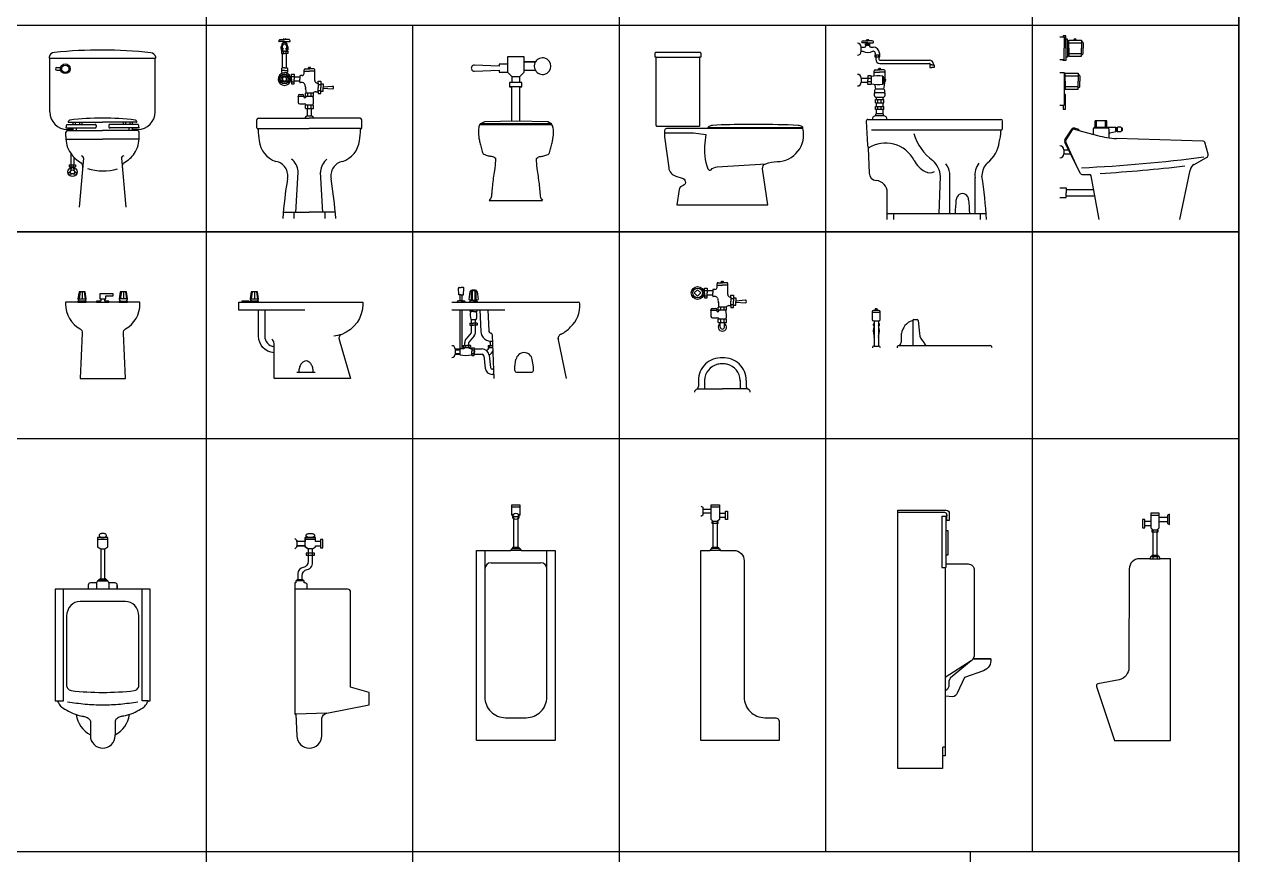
# Model space of a CAD drawing. Header units: inches. Extents: x -1249499 to 290957, y -589671 to 1013543.
# Drawn here: x -1156369 to -1150488, y 297785 to 301806 of the extents above; entities that cross this region are included whole.
import ezdxf

# ---------------------------------------------------------------- set-up
doc = ezdxf.new("R2010")
doc.units = ezdxf.units.IN
doc.header["$MEASUREMENT"] = 0
doc.layers.add('FUR', color=4, linetype='Continuous')

# ---------------------------------------------------------------- blocks, each defined once
blk = doc.blocks.new('A$C2FBE7F5E')
at = {"layer": 'FUR'}
for p, q in [((0, 884.4), (20.3, 884.4)), ((27.6, 889.6), (15.6, 889.6)), ((15.6, 889.6), (15.6, 884.4)), ((20.3, 884.4), (20.3, 830)), ((27.6, 830), (27.6, 889.6)), ((20.3, 775.6), (20.3, 830)), ((36.1, 873.3), (27.6, 873.3)), ((27.6, 830), (27.6, 770.4)), ((36.1, 830), (36.1, 873.3)), ((42.3, 860.5), (36.1, 860.5)), ((36.1, 830), (36.1, 786.7)), ((42.3, 830), (42.3, 869)), ((42.3, 869), (104.1, 869)), ((42.3, 855.3), (104.1, 855.3)), ((42.3, 830), (42.3, 791)), ((104.1, 869), (104.1, 830)), ((104.1, 860.5), (108.3, 860.5)), ((104.1, 791), (104.1, 830)), ((112.3, 856.5), (112.3, 830)), ((112.3, 803.5), (112.3, 830)), ((0, 775.6), (20.3, 775.6)), ((15.6, 770.4), (15.6, 775.6)), ((27.6, 770.4), (15.6, 770.4)), ((36.1, 786.7), (27.6, 786.7)), ((42.3, 799.5), (36.1, 799.5)), ((42.3, 804.7), (104.1, 804.7)), ((42.3, 791), (104.1, 791)), ((104.1, 799.5), (108.3, 799.5)), ((0, 712.3), (19.6, 712.3)), ((19.6, 712.3), (19.6, 553.4)), ((25.8, 709), (87.6, 709)), ((25.8, 670), (25.8, 709)), ((87.6, 709), (87.6, 670)), ((25.8, 700.5), (19.6, 700.5)), ((25.8, 695.3), (87.6, 695.3)), ((25.8, 670), (25.8, 631)), ((87.6, 700.5), (91.8, 700.5)), ((87.6, 631), (87.6, 670)), ((95.8, 696.5), (95.8, 670)), ((95.8, 643.5), (95.8, 670)), ((25.8, 639.5), (19.6, 639.5)), ((27, 606.4), (19.6, 606.4)), ((25.8, 644.7), (87.6, 644.7)), ((25.8, 631), (87.6, 631)), ((27, 535), (27, 606.4)), ((87.6, 639.5), (91.8, 639.5)), ((0, 553.4), (19.6, 553.4)), ((15.3, 553.4), (15.3, 535)), ((15.3, 535), (27, 535)), ((227.6, 478.4), (170.3, 478.4)), ((170.3, 447.5), (170.3, 478.4)), ((177.3, 447.5), (177.3, 478.4)), ((220.6, 447.5), (220.6, 478.4)), ((227.6, 447.5), (227.6, 478.4)), ((23.8, 385.8), (59.5, 439.6)), ((28.3, 383.6), (61, 433.9)), ((69.2, 443.4), (90, 438)), ((71.1, 437.6), (92.1, 431.1)), ((90, 438), (92.1, 431.1)), ((92.1, 431.1), (181.2, 407.6)), ((161.4, 439.5), (161.4, 412.8)), ((165.4, 447.5), (165.4, 443.5)), ((165.4, 447.5), (270.1, 447.5)), ((165.4, 443.5), (232.4, 443.5)), ((236.4, 439.5), (236.4, 396)), ((270.1, 424.9), (241.4, 418.4)), ((270.1, 429.1), (270.1, 447.5)), ((276.1, 429.1), (270.1, 429.1)), ((270.1, 429.1), (270.1, 424.9)), ((276.1, 443.5), (270.7, 443.5)), ((276.1, 429.4), (276.1, 443.5)), ((276.1, 443.5), (276.1, 429.4)), ((294.2, 447.5), (280.1, 447.5)), ((294.2, 425.4), (280.1, 425.4)), ((298.2, 443.5), (301.1, 443.5)), ((298.2, 443.5), (298.2, 429.4)), ((301.1, 429.1), (298.2, 429.1)), ((301.1, 443.5), (301.1, 429.1)), ((99.8, 222.4), (23.1, 373.8)), ((87, 247.7), (27.6, 374.9)), ((18.7, 338), (41.3, 338)), ((18.7, 338), (18.7, 318)), ((18.7, 318), (51.4, 318)), ((580, 0), (629.7, 239.8)), ((106.9, 218), (143.3, 218)), ((190, 0), (151.2, 211.4)), ((0, 153.5), (29.2, 153.5)), ((29.2, 153.5), (29.2, 130)), ((29.2, 145), (163.4, 145)), ((29.2, 106.5), (29.2, 130)), ((0, 106.5), (29.2, 106.5)), ((29.2, 115), (168.9, 115))]:
    blk.add_line(p, q, dxfattribs=at)
at = {"layer": 'FUR', "color": 3}
for p, q in [((694.1, 380.2), (274, 392.6)), ((716.9, 317.3), (701.5, 374.3)), ((649.4, 266.6), (709.8, 300.3))]:
    blk.add_line(p, q, dxfattribs=at)
at = {"layer": 'FUR'}
for centre, radius, start, end in [((72.7, 869), 5.72, 0, 180), ((108.3, 856.5), 4, 0, 90), ((108.3, 803.5), 4, 270, 0), ((91.8, 696.5), 4, 0, 90), ((91.8, 643.5), 4, 270, 0), ((67, 434.7), 9, 75.46554, 146.51383), ((68.5, 429), 9, 72.93161, 146.97052), ((165.4, 439.5), 4, 90, 180), ((232.4, 439.5), 4, 0, 90), ((243.2, 411.8), 6.85, 105.40649, 174.68292), ((280.1, 443.5), 4, 90, 180), ((280.1, 429.4), 4, 180, 270), ((294.2, 443.5), 4, 0, 90), ((294.2, 429.4), 4, 270, 0), ((0, 338), 18.7, 0, 90), ((33.9, 379.2), 12, 146.51383, 206.84729), ((35.8, 378.7), 9, 146.97052, 205.01208), ((291, 792.2), 400, 254.06788, 267.56826), ((0, 318), 18.7, 270, 0), ((106.9, 226), 8, 206.84729, 270), ((143.3, 210), 8, 10.39733, 90)]:
    blk.add_arc(centre, radius, start, end, dxfattribs=at)
at = {"layer": 'FUR', "color": 3}
for centre, radius, start, end in [((693.8, 372.2), 8, 15.12401, 88.03519), ((-218.8, 7243.4), 7000, 272.6475, 277.5171), ((702.5, 313.4), 15, 299.15539, 15.12401), ((-218.8, 7243.4), 7032, 273.37631, 276.71834), ((668.9, 231.7), 40, 119.15539, 168.29268)]:
    blk.add_arc(centre, radius, start, end, dxfattribs=at)
blk = doc.blocks.new('A$C22523E19')
at = {"layer": 'FUR'}
for p, q in [((34.4, 405.1), (31.8, 437.3)), ((34.8, 440.6), (45, 440.6)), ((55.2, 440.6), (45, 440.6)), ((55.6, 405.1), (58.2, 437.3)), ((87.2, 421.8), (82.8, 381.9)), ((91.1, 422.9), (91.1, 425.2)), ((93.6, 423.4), (93.6, 380.3)), ((98.3, 424.1), (98.3, 379.9)), ((111.7, 424.1), (111.7, 379.9)), ((116.4, 423.4), (116.4, 380.3)), ((118.9, 422.9), (118.9, 425.2)), ((122.8, 421.8), (127.2, 381.9)), ((0, 370), (612, 370)), ((45, 375.5), (31.6, 375.5)), ((45, 405.1), (34.4, 405.1)), ((40, 375.5), (40, 405.1)), ((45, 405.1), (55.6, 405.1)), ((45, 375.5), (58.4, 375.5)), ((50, 375.5), (50, 405.1)), ((105, 375.5), (91.6, 375.5)), ((105, 375.5), (118.4, 375.5)), ((0, 332), (256.6, 332)), ((40, 145), (40, 332)), ((50, 145), (50, 332)), ((105, 324.5), (91.6, 324.5)), ((105, 324.5), (118.4, 324.5)), ((135, 332), (139.7, 228.2)), ((174, 332), (178.6, 229.9)), ((87.6, 268.1), (105, 268.1)), ((87.6, 268.1), (87.6, 258.1)), ((87.6, 258.1), (105, 258.1)), ((92.2, 285.7), (117.8, 285.7)), ((95, 268.1), (95, 285.7)), ((95, 226.2), (95, 258.1)), ((96.8, 268.1), (96.8, 258.1)), ((122.4, 268.1), (105, 268.1)), ((122.4, 258.1), (105, 258.1)), ((113.2, 268.1), (113.2, 258.1)), ((115, 268.1), (115, 285.7)), ((115, 224.6), (115, 258.1)), ((122.4, 268.1), (122.4, 258.1)), ((93.4, 221.7), (68.9, 192.3)), ((108.7, 207.3), (84.2, 177.9)), ((205, 0), (196.6, 209.9)), ((555, 0), (514.9, 195.5)), ((15.8, 143), (39, 143)), ((15.8, 143), (15.8, 117)), ((15.8, 138.6), (39, 138.6)), ((15.8, 121.4), (39, 121.4)), ((39, 145), (39, 115)), ((39, 145), (57.3, 145)), ((55.2, 160.2), (55.2, 150.3)), ((55.2, 160.2), (72.6, 160.2)), ((55.2, 150.3), (72.6, 150.3)), ((62.3, 150.3), (82.9, 150.3)), ((62.3, 150.3), (62.3, 150)), ((62.6, 160.2), (62.6, 175)), ((64.4, 160.2), (64.4, 150.3)), ((90, 160.2), (72.6, 160.2)), ((90, 150.3), (72.6, 150.3)), ((80.8, 160.2), (80.8, 150.3)), ((82.6, 160.2), (82.6, 173.5)), ((82.9, 150.3), (82.9, 150)), ((87.9, 145), (97.2, 145)), ((90, 160.2), (90, 150.3)), ((97.2, 148), (107.7, 148)), ((97.2, 143), (97.2, 148)), ((97.2, 145), (97.2, 130)), ((97.2, 138.6), (107.7, 138.6)), ((97.2, 115), (97.2, 130)), ((97.2, 121.4), (107.7, 121.4)), ((107.7, 148), (107.7, 130)), ((107.7, 112), (107.7, 130)), ((109.4, 143), (146.4, 143)), ((175.9, 160.2), (175.9, 150.3)), ((175.9, 160.2), (193.3, 160.2)), ((175.9, 150.3), (193.3, 150.3)), ((182.9, 160.2), (182.9, 150.3)), ((183, 150.3), (199, 150.3)), ((198.6, 160.2), (193.3, 160.2)), ((199, 150.3), (193.3, 150.3)), ((15.8, 117), (39, 117)), ((97.2, 117), (97.2, 112)), ((97.2, 112), (107.7, 112)), ((109.4, 117), (146.4, 117)), ((154.4, 110), (162, 49.3)), ((180.2, 113.2), (187.8, 52.5)), ((305, 56.2), (310.5, 91.2)), ((395, 56.2), (389.5, 91.2)), ((203.2, 45.5), (195.7, 45.5)), ((305, 38), (305, 56.2)), ((313, 30), (387, 30)), ((395, 38), (395, 56.2))]:
    blk.add_line(p, q, dxfattribs=at)
at = {"layer": 'FUR', "linetype": 'Continuous'}
for p, q in [((95, 375.5), (95, 380.5)), ((115, 375.5), (115, 380.5))]:
    blk.add_line(p, q, dxfattribs=at)
at = {"layer": 'FUR', "color": 3}
blk.add_line((204.2, 19.5), (195.7, 19.5), dxfattribs=at)
at = {"layer": 'FUR'}
for centre, radius, start, end in [((34.8, 437.6), 3, 90, 184.6325), ((55.2, 437.6), 3, 355.3675, 90), ((105, 365.2), 59.4, 72.55865, 107.44135), ((105, 391.8), 36.2, 67.40401, 112.59599), ((31.6, 370), 5.49, 90, 180), ((58.4, 370), 5.49, 0, 90), ((105, 492.3), 112.6, 258.62042, 281.37958), ((91.6, 370), 5.49, 90, 180), ((118.4, 370), 5.49, 0, 90), ((480.3, 352.2), 140, 312.69734, 4.03226), ((612, 362), 8, 0, 90), ((94.1, 332), 7.92, 180.35957, 252.11613), ((146.7, 305.9), 58.2, 161.32131, 200.2937), ((63.3, 305.9), 58.2, 339.7063, 18.67869), ((115.9, 332), 7.92, 287.88387, 359.64043), ((419.6, 404.8), 220, 299.8856, 315.02682), ((89.6, 175), 27, 140.14012, 180), ((89.6, 173.5), 7, 140.14012, 180), ((88, 226.2), 7, 320.14012, 0), ((88, 224.6), 27, 320.14012, 0), ((191.1, 231.6), 51.6, 183.8392, 277.3907), ((191.1, 231.6), 12.6, 183.8392, 258.41165), ((148.6, 169.3), 38, 346.22639, 16.99117), ((186.6, 209.5), 10, 2.29061, 78.41165), ((534.9, 194.8), 20, 106.3507, 205), ((0, 143), 15.8, 0, 90), ((57.3, 150), 5, 270, 0), ((87.9, 150), 5, 180, 270), ((64, 130), 47.2, 337.58356, 22.41644), ((146.4, 109), 34, 7.17302, 90), ((148.6, 169.3), 38, 299.04643, 329.9849), ((167.9, 144.4), 32.7, 291.88752, 345.90467), ((350, 85), 40, 90, 171.10505), ((350, 85), 40, 8.89495, 90), ((0, 117), 15.8, 270, 0), ((68.1, 256.9), 144.9, 258.41365, 281.58635), ((146.4, 109), 8, 7.17302, 90), ((195.7, 53.5), 34, 187.17302, 270), ((195.7, 53.5), 8, 187.17302, 270), ((313, 38), 8, 180, 270), ((387, 38), 8, 270, 0)]:
    blk.add_arc(centre, radius, start, end, dxfattribs=at)
blk = doc.blocks.new('A$C6C5774CA')
at = {"layer": 'FUR'}
for p, q in [((18.9, 835), (34.9, 835)), ((18.9, 815), (18.9, 835)), ((21.9, 858.3), (21.9, 859.8)), ((50, 856.3), (23.9, 856.3)), ((27.9, 865.8), (50, 865.8)), ((40, 843.7), (40, 851.3)), ((40, 851.3), (60.8, 851.3)), ((40, 843.7), (60.8, 843.7)), ((41.9, 843.7), (41.9, 842)), ((45, 865.8), (45, 868.6)), ((45, 851.3), (45, 856.3)), ((46.1, 843.7), (46.1, 851.3)), ((47, 870.6), (50, 870.6)), ((53, 870.6), (50, 870.6)), ((72.1, 865.8), (50, 865.8)), ((50, 856.3), (76.1, 856.3)), ((54.3, 843.7), (54.3, 851.3)), ((55, 865.8), (55, 868.6)), ((55, 851.3), (55, 856.3)), ((58.8, 843.7), (58.8, 842)), ((60.8, 843.7), (60.8, 851.3)), ((60.8, 851.3), (60.8, 851.3)), ((65.8, 835), (77, 835)), ((78.1, 858.3), (78.1, 859.8)), ((18.9, 815), (26.4, 815)), ((74.9, 815), (77, 815)), ((84.7, 797.4), (109.3, 797.4)), ((84.7, 797.4), (84.7, 788.2)), ((84.7, 788.2), (109.3, 788.2)), ((87, 805), (87, 797.4)), ((89.1, 788.2), (89.1, 776.4)), ((90.5, 788.2), (90.5, 797.4)), ((103.7, 788.2), (103.7, 797.4)), ((104.8, 788.2), (104.8, 776.4)), ((107, 805), (107, 797.4)), ((109, 772.1), (348.8, 772.1)), ((109.3, 788.2), (109.3, 797.4)), ((81.9, 694.9), (81.9, 719.9)), ((81.9, 713.6), (107.9, 713.6)), ((86.9, 724.9), (107.9, 724.9)), ((102.8, 724.9), (102.8, 729.2)), ((104.8, 731.2), (107.9, 731.2)), ((111, 731.2), (107.9, 731.2)), ((128.9, 724.9), (107.9, 724.9)), ((133.9, 713.6), (107.9, 713.6)), ((109.1, 756.4), (348.9, 756.4)), ((113, 724.9), (113, 729.2)), ((133.9, 687.6), (133.9, 719.9)), ((350.5, 747.2), (350.5, 735.7)), ((350.5, 735.7), (360.9, 735.7)), ((360.9, 749.2), (352.5, 749.2)), ((353.1, 752.1), (353.1, 749.2)), ((360.9, 749.2), (369.4, 749.2)), ((371.4, 735.7), (360.9, 735.7)), ((368.8, 752.1), (368.8, 749.2)), ((371.4, 747.2), (371.4, 735.7)), ((18.2, 685), (51.1, 685)), ((18.2, 685), (18.2, 665)), ((18.2, 665), (51.1, 665)), ((66.9, 695.3), (51.1, 695.3)), ((51.1, 695.3), (51.1, 675)), ((66.9, 682.6), (51.1, 682.6)), ((51.1, 654.6), (51.1, 675)), ((66.9, 667), (51.1, 667)), ((66.9, 654.6), (51.1, 654.6)), ((66.9, 692), (66.9, 695.3)), ((66.9, 692), (66.9, 658)), ((66.9, 658), (66.9, 654.6)), ((121.2, 693.9), (121.2, 656)), ((128.9, 685), (128.9, 665)), ((128.9, 680), (134.7, 680)), ((128.9, 669.9), (134.7, 669.9)), ((136.7, 678), (136.7, 675)), ((136.7, 671.9), (136.7, 675)), ((85.4, 615.3), (131.1, 615.3)), ((87.9, 592.1), (128.6, 592.1)), ((128.1, 631.9), (88.4, 631.9)), ((91.9, 592.1), (91.9, 580.8)), ((123.9, 592.1), (123.9, 580.8)), ((87.9, 565.8), (87.9, 580.8)), ((87.9, 580.8), (128.6, 580.8)), ((87.9, 565.8), (128.6, 565.8)), ((87.9, 548), (127.9, 548)), ((87.9, 532.8), (87.9, 548)), ((127.9, 532.8), (87.9, 532.8)), ((91.9, 565.8), (91.9, 548)), ((91.9, 532.8), (91.9, 511.5)), ((99.9, 565.8), (99.9, 580.8)), ((99.9, 532.8), (99.9, 548)), ((115.9, 565.8), (115.9, 580.8)), ((115.9, 532.8), (115.9, 548)), ((123.9, 565.8), (123.9, 548)), ((123.9, 532.8), (123.9, 511.5)), ((127.9, 532.8), (127.9, 548)), ((128.6, 565.8), (128.6, 580.8)), ((128.6, 580.8), (128.6, 580.8)), ((43.4, 476.6), (49, 361)), ((51.4, 485), (695, 485)), ((72.2, 485), (143.8, 485)), ((88.6, 508.5), (88.6, 501.6)), ((127.2, 501.6), (88.8, 501.6)), ((123.9, 511.5), (91.6, 511.5)), ((126.9, 501.6), (126.9, 508.5)), ((703, 440.2), (703, 477)), ((68.1, 435), (697.5, 435)), ((49, 361), (53, 345.1)), ((53, 345.1), (57.3, 225)), ((629.6, 274.4), (630.6, 275.4)), ((395.6, 30), (402.1, 209.1)), ((447.3, 202.8), (447.3, 225.4)), ((447.3, 30), (447.3, 202.8)), ((570.6, 30), (570.6, 202.8)), ((145, 0), (145, 131)), ((145, 30), (623.4, 30)), ((175.9, 0), (175.9, 30)), ((596.5, 0), (596.5, 30))]:
    blk.add_line(p, q, dxfattribs=at)
for centre, radius, start, end in [((0, 835), 18.9, 0, 90), ((27.9, 859.8), 6, 90, 180), ((23.9, 858.3), 2, 180, 270), ((34.9, 842), 7, 270, 0), ((47, 868.6), 2, 90, 180), ((53, 868.6), 2, 0, 90), ((65.8, 842), 7, 180, 270), ((72.1, 859.8), 6, 0, 90), ((76.1, 858.3), 2, 270, 0), ((77, 805), 30, 0, 90), ((0, 815), 18.9, 270, 0), ((50.7, 863.1), 53.8, 243.24295, 296.75705), ((77, 805), 10, 0, 90), ((109.1, 776.4), 20, 180, 270), ((109.1, 776.4), 4.32, 180, 270), ((348.8, 752.1), 20, 0, 90), ((86.9, 719.9), 5, 90, 180), ((104.8, 729.2), 2, 90, 180), ((111, 729.2), 2, 0, 90), ((128.9, 719.9), 5, 0, 90), ((348.8, 752.1), 4.32, 0, 90), ((352.5, 747.2), 2, 90, 180), ((369.4, 747.2), 2, 0, 90), ((0, 685), 18.2, 0, 90), ((0, 665), 18.2, 270, 0), ((98.3, 571.6), 124.4, 79.04309, 104.59948), ((98.3, 778.4), 124.4, 255.40052, 280.95691), ((258.4, 679.9), 176.6, 188.17254, 195.7697), ((119.9, 685), 9, 0, 76.522), ((119.9, 665), 9, 283.478, 0), ((-42.5, 678.9), 176.6, 344.56788, 357.086), ((-42.5, 678.9), 176.6, 0.36368, 2.81337), ((134.7, 678), 2, 0, 90), ((134.7, 671.9), 2, 270, 0), ((96.2, 604.7), 15.1, 135.43152, 236.77335), ((95, 622.2), 11.8, 124.26625, 215.51413), ((121.5, 622.2), 11.8, 324.48587, 55.73375), ((120.3, 604.7), 15.1, 303.22665, 44.56848), ((51.4, 477), 8, 90, 182.77022), ((88.8, 485), 16.6, 90, 180), ((91.6, 508.5), 3, 90, 180), ((123.9, 508.5), 3, 0, 90), ((127.2, 485), 16.6, 0, 90), ((695, 477), 8, 0, 90), ((506, 481.1), 240.9, 195.52741, 234.20905), ((454.2, 437.8), 241.1, 344.91119, 357.72889), ((702.4, 429.4), 7.47, 131.55764, 189.31907), ((696.9, 441.2), 6.21, 275.65154, 350.45257), ((137.5, 214.8), 155.3, 27.38523, 122.95975), ((538.1, 393.5), 150, 308.0526, 352.89818), ((391.2, 346.6), 130.6, 207.54892, 240.88579), ((292.5, 203.3), 109.8, 3.01017, 48.58216), ((341.8, 208.2), 107, 9.2421, 35.73931), ((661.7, 216.9), 92.2, 142.09765, 188.77218), ((693, 210.6), 90, 134.81909, 176.98469), ((94.2, 225.7), 37, 181.18925, 265.62582), ((87, 131), 58, 0.00001, 85.62582), ((351, 274.3), 47.9, 240.88579, 299.11421), ((607, 212.9), 4.61, 147.56129, 209.4234), ((-1173.2, -81.4), 1800, 2.59132, 9.33557), ((508.8, 96), 30, 359.34967, 180.65033), ((-73059.5, 4544.9), 73672.7, 356.48657, 356.537728), ((74077, 4544.9), 73672.7, 183.462272, 183.51343)]:
    blk.add_arc(centre, radius, start, end, dxfattribs=at)
blk = doc.blocks.new('A$C04E8374F')
at = {"layer": 'FUR'}
for p, q in [((105.9, 858.3), (105.9, 859.8)), ((134, 856.3), (107.9, 856.3)), ((111.9, 865.8), (134, 865.8)), ((129, 865.8), (129, 868.6)), ((129, 850.1), (129, 856.3)), ((156.1, 865.8), (134, 865.8)), ((134, 856.3), (160.1, 856.3)), ((139, 865.8), (139, 868.6)), ((139, 850.1), (139, 856.3)), ((162.1, 858.3), (162.1, 859.8)), ((134, 809.4), (118.6, 809.4)), ((118.6, 809.4), (118.6, 798.9)), ((118.6, 798.9), (134, 798.9)), ((124, 729.3), (124, 798.9)), ((126.8, 809.4), (126.8, 798.9)), ((134, 809.4), (149.4, 809.4)), ((149.4, 798.9), (134, 798.9)), ((141.1, 809.4), (141.1, 798.9)), ((144, 729.3), (144, 798.9)), ((149.4, 809.4), (149.4, 798.9)), ((119.3, 726.3), (119.3, 708.2)), ((134, 716.3), (119.3, 716.3)), ((134, 729.3), (122.3, 729.3)), ((134, 729.3), (145.7, 729.3)), ((134, 716.3), (148.7, 716.3)), ((148.7, 726.3), (148.7, 708.2)), ((229, 702.3), (229, 719.9)), ((229, 713.6), (255, 713.6)), ((234, 724.9), (255, 724.9)), ((249.9, 724.9), (249.9, 729.2)), ((251.9, 731.2), (255, 731.2)), ((258.2, 731.2), (255, 731.2)), ((276, 724.9), (255, 724.9)), ((281, 713.6), (255, 713.6)), ((260.2, 724.9), (260.2, 729.2)), ((281, 687.6), (281, 719.9)), ((122.3, 705.2), (134, 705.2)), ((145.7, 705.2), (134, 705.2)), ((168, 685), (163.1, 685)), ((168, 665), (163.1, 665)), ((168, 698.4), (180.9, 698.4)), ((168, 675), (168, 698.4)), ((168, 687.4), (180.9, 687.4)), ((168, 675), (168, 651.6)), ((168, 661.1), (180.9, 661.1)), ((168, 651.6), (180.9, 651.6)), ((180.9, 698.4), (180.9, 675)), ((208, 685), (180.9, 685)), ((180.9, 651.6), (180.9, 675)), ((208, 665), (180.9, 665)), ((208, 689.3), (208, 675)), ((208, 660.7), (208, 675)), ((219, 692.3), (211, 692.3)), ((221.7, 657.7), (211, 657.7)), ((292.8, 655.6), (296.1, 655.6)), ((296.1, 664.8), (309.4, 664.8)), ((296.1, 655.6), (296.1, 664.8)), ((296.1, 655.6), (296.1, 634.7)), ((296.1, 648.5), (309.4, 648.5)), ((309.4, 664.8), (309.4, 634.7)), ((309.4, 652), (320.9, 652)), ((320.9, 652), (320.9, 634.2)), ((199.7, 590.7), (199.7, 592.8)), ((199.7, 590.7), (199.7, 564.4)), ((228.2, 590.7), (199.7, 590.7)), ((207.4, 600.5), (220.5, 600.5)), ((228.2, 592.8), (228.2, 590.7)), ((228.2, 590.7), (228.2, 588.4)), ((275, 606.4), (235, 606.2)), ((235, 591.4), (235, 606.2)), ((275, 591.4), (235, 591.4)), ((247, 591.4), (247, 606.2)), ((263, 591.4), (263, 606.4)), ((275, 591.4), (275, 606.4)), ((286.2, 613.8), (296.1, 613.8)), ((296.1, 613.8), (296.1, 634.7)), ((296.1, 619.9), (309.4, 619.9)), ((296.1, 613.8), (296.1, 604.7)), ((296.1, 604.7), (309.4, 604.7)), ((309.4, 604.7), (309.4, 634.7)), ((309.4, 616.4), (320.9, 616.4)), ((320.9, 637.2), (366.4, 641.4)), ((320.9, 616.4), (320.9, 634.2)), ((320.9, 631.2), (366.4, 627)), ((199.7, 564.4), (199.7, 562)), ((207.4, 554.7), (233, 554.7)), ((233, 584.4), (232.2, 584.4)), ((275, 548.1), (235, 548.1)), ((235, 532.8), (235, 548.1)), ((235, 532.8), (275, 532.8)), ((245, 497.1), (245, 532.8)), ((247, 532.8), (247, 548.1)), ((263, 532.8), (263, 548.1)), ((265, 497.1), (265, 532.8)), ((275, 532.8), (275, 548.1)), ((8, 485), (254, 485)), ((245, 497.1), (265, 497.1)), ((500, 485), (254, 485)), ((3.9, 435), (254, 435)), ((504.1, 435), (254, 435)), ((188.9, 29.5), (199.9, 224)), ((319.1, 29.5), (308.1, 224)), ((128.2, 30), (254, 30)), ((178.9, 30), (178.9, 0)), ((379.8, 30), (254, 30)), ((329.1, 30), (329.1, 0))]:
    blk.add_line(p, q, dxfattribs=at)
at = {"layer": 'FUR', "linetype": 'Continuous'}
for p, q in [((0, 438.9), (0, 477)), ((508, 438.9), (508, 477))]:
    blk.add_line(p, q, dxfattribs=at)
at = {"layer": 'FUR'}
blk.add_lwpolyline([(134, 664.7), (143, 669.8), (143, 680.2), (134, 685.3), (125, 680.2), (125, 669.8)], close=True, dxfattribs=at)
for radius in [23.4, 16.6]:
    blk.add_circle((134, 675), radius, dxfattribs=at)
for centre, radius, start, end in [((111.9, 859.8), 6, 90, 180), ((107.9, 858.3), 2, 180, 270), ((134, 825), 18.2, 300.6096, 239.3904), ((128, 841.6), 7.71, 114.38922, 208.93506), ((145, 828.6), 22.8, 146.35052, 208.67028), ((142.9, 812.9), 18.5, 141.82597, 191.17134), ((134, 828.9), 21.8, 64.98688, 115.01312), ((121.5, 844.3), 5.47, 326.35052, 53.21467), ((131, 868.6), 2, 90, 180), ((137, 868.6), 2, 0, 90), ((125.1, 812.9), 18.5, 348.82866, 38.17403), ((146.5, 844.3), 5.47, 126.78533, 213.64948), ((123, 828.6), 22.8, 331.32972, 33.64948), ((140, 841.6), 7.71, 331.06494, 65.61078), ((156.1, 859.8), 6, 0, 90), ((160.1, 858.3), 2, 270, 0), ((122.3, 726.3), 3, 90, 180), ((122.3, 708.2), 3, 180, 270), ((145.7, 726.3), 3, 0, 90), ((145.7, 708.2), 3, 270, 360), ((234, 719.9), 5, 90, 180), ((251.9, 729.2), 2, 90, 180), ((258.2, 729.2), 2, 0, 90), ((276, 719.9), 5, 0, 90), ((134, 675), 30.8, 101.2431, 78.7569), ((211, 689.3), 3, 90, 180), ((211, 660.7), 3, 180, 270), ((219, 702.3), 10, 270, 0), ((221.7, 647.7), 10, 9.96292, 90), ((405.5, 680), 176.6, 189.96292, 196.54916), ((104.6, 680), 176.6, 356.25457, 2.47579), ((292.8, 667.6), 12, 176.25457, 270), ((207.4, 592.8), 7.74, 90, 180), ((220.5, 592.8), 7.74, 0, 90), ((232.2, 588.4), 4, 180, 270), ((160.2, 610.1), 78.5, 357.17113, 14.42049), ((298.8, 569), 63.8, 159.51964, 162.80734), ((211.3, 569), 63.8, 340.81341, 20.48036), ((286.5, 595.2), 18.6, 89.02179, 143.63074), ((364.8, 634.7), 6.88, 355.74238, 76.25479), ((364.8, 633.7), 6.88, 283.74521, 4.25762), ((208.3, 563.4), 8.7, 189.2142, 264.46086), ((233, 589.4), 5, 270, 342.80734), ((232.7, 549.7), 5, 16.28051, 86.99205), ((298.8, 569), 63.8, 196.28051, 199.18659), ((8, 477), 8, 90, 180), ((245, 485), 12.1, 90, 180), ((263, 485), 12.1, 0, 90), ((500, 477), 8, 0, 90), ((3.9, 438.9), 3.93, 180, 270), ((1.3, 430.7), 5.03, 354.73881, 58.73207), ((416.3, 436.3), 410, 180.84409, 188.43827), ((91.7, 436.3), 410, 351.56173, 359.15591), ((506.7, 430.7), 5.03, 121.26793, 185.26119), ((504.1, 438.9), 3.93, 270, 0), ((133.6, 392.8), 124, 187.75328, 250.57685), ((374.4, 392.8), 124, 289.42315, 352.24672), ((80, 207), 70, 347.42892, 79.83734), ((105.2, 216.7), 95.3, 7.0278, 48.35285), ((402.8, 216.7), 95.3, 131.64715, 172.9722), ((428, 207), 70, 100.16266, 192.57108), ((2022, -123.5), 1900, 170.44834, 176.27267), ((180, 225.9), 20, 354.64795, 7.0278), ((328, 225.9), 20, 172.9722, 185.35205), ((-1514, -123.5), 1900, 3.72733, 9.55166)]:
    blk.add_arc(centre, radius, start, end, dxfattribs=at)
blk = doc.blocks.new('A$C7C3C7783')
at = {"color": 0}
for p, q in [((255, 1010), (205, 1010)), ((220, 965), (240, 965)), ((40, 230), (40, 770)), ((300, 770), (160, 770)), ((200, 800), (200, 770)), ((205, 810), (255, 810)), ((210, 815), (250, 815)), ((215, 820), (245, 820)), ((260, 800), (260, 770)), ((300, 790), (300, 770)), ((420, 230), (420, 770)), ((10, 230), (40, 230)), ((450, 230), (420, 230))]:
    blk.add_line(p, q, dxfattribs=at)
for points in [[(460, 770), (300, 770), (300, 790, 0.414214), (290, 800), (260, 800), (255, 810), (250, 810), (250, 815), (245, 815), (245, 820), (240, 820), (240, 965), (255, 975), (255, 1020), (205, 1020), (205, 975), (220, 965), (220, 820), (215, 820), (215, 815), (210, 815), (210, 810), (205, 810), (200, 800), (170, 800, 0.414214), (160, 790), (160, 770), (0, 770), (0, 230), (10, 230, 0.036786), (22.4, 208, 0.08499), (30, 200, 0.04503), (64.5, 178.7, 0.030133), (101.3, 163, 0.244376), (170, 64.9), (170, 60, 0.414214), (230, 0, 0.414214), (290, 60), (290, 64.9, 0.244376), (358.7, 163, 0.030133), (395.5, 178.7, 0.04503), (430, 200, 0.08499), (437.6, 208, 0.036786), (450, 230), (460, 230)], [(230, 1020, 0.056521), (237.3, 1020.8, 0.070265), (242.7, 1022.9, 0.106132), (247.1, 1026.8, 0.187462), (248, 1030, 0.161741), (246.9, 1033.5, 0.106132), (242.7, 1037.1, 0.070265), (237.3, 1039.2, 0.056521), (230, 1040, 0.056521), (222.7, 1039.2, 0.070265), (217.3, 1037.1, 0.106132), (213.1, 1033.5, 0.161741), (212, 1030, 0.161741), (213.1, 1026.5, 0.106132), (217.3, 1022.9, 0.070265), (222.7, 1020.8, 0.056521)], [(230, 710), (120, 710, 0.208552), (74.7, 690.3, 0.189309), (55, 640), (55, 530), (55, 320), (55, 300, 0.116434), (55.5, 298.1, 0.024533), (60, 290, 0.226752), (77.5, 278.9, 0.029286), (230, 270, 0.029286), (382.5, 278.9, 0.226752), (400, 290, 0.024533), (404.5, 298.1, 0.116434), (405, 300), (405, 320), (405, 530), (405, 640, 0.189309), (385.3, 690.3, 0.208552), (340, 710)]]:
    blk.add_lwpolyline(points, format="xyb", close=True, dxfattribs=at)
for points in [[(60, 225, 0.022005), (144.7, 213.8, 0.022005), (230, 210, 0.022005), (315.3, 213.8, 0.022005), (400, 225)], [(101.3, 163, 0.006897), (110, 160, 0.044651), (134.3, 154.4, -0.068281), (150, 150, -0.094181), (166.3, 138.9, -0.198912), (170, 130), (170, 85), (170, 64.9, 0.414214)], [(358.7, 163, -0.006897), (350, 160, -0.044651), (325.7, 154.4, 0.068281), (310, 150, 0.094181), (293.7, 138.9, 0.198912), (290, 130), (290, 85), (290, 64.9, -0.414214)]]:
    blk.add_lwpolyline(points, format="xyb", dxfattribs=at)
blk = doc.blocks.new('A$C63BB0013')
at = {"color": 0}
for p, q in [((0, 1015), (10, 1005)), ((10, 1005), (10, 975)), ((50, 1000), (10, 1000)), ((50, 1020), (100, 1020)), ((50, 1010), (50, 1020)), ((100, 1010), (50, 1010)), ((50, 975), (50, 1010)), ((125, 1000), (125, 980)), ((10, 975), (0, 965)), ((50, 980), (10, 980)), ((65, 965), (50, 975)), ((55, 945), (55, 935)), ((95, 945), (55, 945)), ((85, 965), (65, 965)), ((95, 935), (95, 945)), ((55, 935), (95, 935)), ((60, 770), (0, 770)), ((45, 810), (5, 810)), ((40, 815), (10, 815))]:
    blk.add_line(p, q, dxfattribs=at)
blk.add_lwpolyline([(0, 965), (10, 975), (10, 980), (50, 980), (50, 975), (65, 965), (65, 905, -0.36205), (40, 875, 0.36205), (15, 845), (15, 815), (10, 815), (10, 810), (5, 810), (5, 800), (0, 800), (0, 165), (5, 165.2), (10, 60, 1), (130, 60), (130, 145, -0.30534), (155, 170), (360, 210), (360, 270), (270, 295), (270, 755, 0.414214), (255, 770), (60, 770), (60, 790, 0.414214), (50, 800), (45, 800), (45, 810), (40, 810), (40, 815), (35, 815), (35, 835, -0.36205), (60, 865, 0.441113), (85, 905), (85, 965), (100, 975), (100, 980), (125, 980), (125, 970), (135, 970), (135, 1010), (125, 1010), (125, 1000), (100, 1000), (100, 1010), (100, 1020), (50, 1020), (50, 1000), (10, 1000), (10, 1005), (0, 1015)], format="xyb", dxfattribs=at)
blk.add_lwpolyline([(75, 1020, -0.049611), (66.7, 1020.8, -0.063422), (60.4, 1022.9, -0.103466), (55.4, 1026.8, -0.206938), (54.4, 1030, -0.178554), (55.6, 1033.4, -0.103466), (60.4, 1037.1, -0.063422), (66.7, 1039.2, -0.049611), (75, 1040, -0.049611), (83.3, 1039.2, -0.063422), (89.6, 1037.1, -0.103466), (94.4, 1033.4, -0.178554), (95.6, 1030, -0.178554), (94.4, 1026.6, -0.103466), (89.6, 1022.9, -0.063422), (83.3, 1020.8, -0.049611)], format="xyb", close=True, dxfattribs=at)
blk.add_lwpolyline([(155, 170), (5, 165.2)], dxfattribs=at)
blk = doc.blocks.new('A$C747A6A60')
at = {"color": 0}
for p, q in [((210, 1130), (170, 1130)), ((180, 1085), (200, 1085)), ((215, 920), (165, 920)), ((170, 930), (210, 930)), ((175, 935), (205, 935)), ((70, 860), (310, 860))]:
    blk.add_line(p, q, dxfattribs=at)
blk.add_lwpolyline([(170, 1140), (210, 1140), (210, 1090), (200, 1085), (200, 935), (205, 935), (205, 930), (210, 930), (215, 920), (380, 920), (380, 0), (0, 0), (0, 920), (165, 920), (170, 930), (175, 930), (175, 935), (180, 935), (180, 1085), (170, 1090)], close=True, dxfattribs=at)
blk.add_lwpolyline([(40, 920), (40, 210, 0.414214), (140, 110), (240, 110, 0.414214), (340, 210), (340, 920)], format="xyb", dxfattribs=at)
blk.add_circle((190, 1085), 15, dxfattribs=at)
for centre, start, end in [((70, 830), 90, 180), ((310, 830), 0, 90)]:
    blk.add_arc(centre, 30, start, end, dxfattribs=at)
blk = doc.blocks.new('A$C5252407E')
at = {"layer": 'FUR'}
for p, q in [((4, 461), (4, 720)), ((512.9, 720), (4.8, 720)), ((514, 461), (514, 720)), ((37.9, 676.5), (56.6, 676.5)), ((37.9, 662.5), (56.6, 662.5)), ((81.5, 341), (81.5, 362)), ((83.6, 382.9), (222.8, 382.9)), ((86.3, 400.5), (222.8, 400.5)), ((115.4, 376), (89, 376)), ((89.5, 370), (259, 370)), ((94.9, 410.6), (259, 410.6)), ((115.4, 410.6), (115.4, 400.5)), ((115.4, 382.9), (115.4, 370)), ((126.3, 410.6), (126.3, 400.5)), ((131.7, 382.9), (131.7, 370)), ((147.6, 410.6), (147.6, 400.5)), ((158.5, 410.6), (158.5, 400.5)), ((227.8, 395.5), (227.8, 387.9)), ((423.1, 410.6), (259, 410.6)), ((428.5, 370), (259, 370)), ((290.2, 395.5), (290.2, 387.9)), ((431.7, 400.5), (295.2, 400.5)), ((434.5, 382.9), (295.2, 382.9)), ((358.8, 410.6), (358.8, 400.5)), ((369.7, 410.6), (369.7, 400.5)), ((386.3, 382.9), (386.3, 370)), ((391.8, 410.6), (391.8, 400.5)), ((402.7, 410.6), (402.7, 400.5)), ((402.7, 382.9), (402.7, 370)), ((429, 376), (402.7, 376)), ((436.5, 341), (436.5, 362)), ((81.7, 328), (259, 328)), ((436.3, 328), (259, 328)), ((106, 258.9), (106, 204.9)), ((119.4, 242.2), (119.4, 204.9)), ((167.2, 236.2), (146.5, 0)), ((350.9, 236.2), (371.5, 0)), ((97.3, 204.9), (97.3, 195.5)), ((97.3, 204.9), (127.9, 204.9)), ((97.3, 195.5), (127.9, 195.5)), ((106, 195.5), (106, 190.7)), ((107.3, 195.5), (107.3, 204.9)), ((118.2, 195.5), (118.2, 204.9)), ((119.4, 195.5), (119.4, 191.3)), ((127.9, 204.9), (127.9, 195.5))]:
    blk.add_line(p, q, dxfattribs=at)
for centre, radius in [((79, 669.5), 23.5), ((79, 669.5), 17.6), ((113.7, 170), 22), ((113.7, 170), 9.76)]:
    blk.add_circle(centre, radius, dxfattribs=at)
for centre, radius, start, end in [((4.8, 725), 5, 165.35989, 270), ((29, 718.7), 30, 95.75883, 165.35989), ((254.2, -1513.7), 2273.7, 83.99151, 95.75883), ((489, 717.7), 30, 17.02776, 83.99151), ((512.9, 725), 5, 270, 17.02776), ((37.9, 669.5), 7, 90, 270), ((89, 461), 85, 180, 270), ((94.9, 412.6), 2, 147.41725, 270), ((165.4, 367.6), 85.7, 143.20685, 147.41725), ((101.6, 415.3), 6, 96.88505, 143.20685), ((251.9, -828.8), 1259.1, 89.67396, 96.88505), ((266.2, -828.8), 1259.1, 83.11495, 90.32604), ((416.4, 415.3), 6, 36.79315, 83.11495), ((352.6, 367.6), 85.7, 32.58275, 36.79315), ((423.1, 412.6), 2, 270, 32.58275), ((429, 461), 85, 270, 360), ((89.5, 362), 8, 90, 180), ((165.4, 367.6), 85.7, 157.43975, 168.06306), ((83.6, 384.9), 2, 168.06306, 270), ((222.8, 395.5), 5, 0, 90), ((222.8, 387.9), 5, 270, 0), ((295.2, 395.5), 5, 90, 180), ((295.2, 387.9), 5, 180, 270), ((428.5, 362), 8, 0, 90), ((352.6, 367.6), 85.7, 11.93694, 22.56025), ((434.5, 384.9), 2, 270, 11.93694), ((217.5, 336.8), 136, 178.25848, 214.01639), ((300.6, 336.8), 136, 325.98361, 1.74152), ((230.1, 345), 151, 213.90882, 240.30698), ((156, 236.4), 11.1, 359.14468, 87.32124), ((362, 236.4), 11.1, 92.67876, 180.85532), ((288, 345), 151, 299.69302, 326.09118), ((87.8, 185), 20, 297.43507, 2.55863), ((113.7, 186.1), 5.93, 357.43508, 182.55863), ((139.6, 185), 20, 177.43507, 242.55863), ((144.3, 197.1), 20, 341, 63.08032), ((261.7, 420.3), 245.2, 252.09824, 286.61083), ((373.8, 197.1), 20, 116.91968, 199), ((99.7, 161.9), 5.93, 117.43507, 302.55864), ((113.7, 140.1), 20, 57.43507, 122.55863), ((127.6, 161.9), 5.93, 237.43507, 62.55862)]:
    blk.add_arc(centre, radius, start, end, dxfattribs=at)
blk = doc.blocks.new('A$C3B1E1642')
at = {"color": 0}
for p, q in [((10, 1130), (10, 1090)), ((50, 1070), (50, 1130)), ((90, 1130), (50, 1130)), ((90, 1130), (90, 1070)), ((55, 1050), (55, 1060)), ((85, 1060), (55, 1060)), ((85, 1050), (85, 1060)), ((120, 1070), (120, 1110)), ((130, 1110), (130, 1070)), ((85, 1050), (55, 1050)), ((95, 920), (45, 920)), ((90, 930), (50, 930)), ((55, 935), (85, 935))]:
    blk.add_line(p, q, dxfattribs=at)
blk.add_lwpolyline([(0, 1135), (10, 1130), (10, 1120), (50, 1120), (50, 1140), (90, 1140), (90, 1100), (120, 1100), (120, 1110), (130, 1110), (130, 1070), (120, 1070), (120, 1080), (90, 1080), (90, 1070), (80, 1060), (80, 935), (85, 935), (85, 930), (90, 930), (95, 920), (160, 920, -0.414214), (210, 870), (210, 210, 0.414214), (310, 110), (360, 110, -0.414214), (380, 90), (380, 0), (0, 0), (0, 920), (45, 920), (50, 930), (55, 930), (55, 935), (60, 935), (60, 1060), (50, 1070), (50, 1100), (10, 1100), (10, 1090), (0, 1085)], format="xyb", dxfattribs=at)
blk = doc.blocks.new('A$C44D13314')
at = {"color": 0}
for p, q in [((70, 420), (65, 385)), ((80, 420), (80, 385)), ((90, 420), (95, 385)), ((270, 420), (265, 385)), ((280, 420), (280, 385)), ((290, 420), (295, 385)), ((60, 385), (100, 385)), ((60, 370), (100, 370)), ((95, 375), (65, 375)), ((150, 370), (210, 370)), ((170, 385), (190, 385)), ((300, 385), (260, 385)), ((260, 370), (300, 370)), ((265, 375), (295, 375))]:
    blk.add_line(p, q, dxfattribs=at)
blk.add_lwpolyline([(60, 370), (0, 370), (0, 360, 0.270349), (70, 240, -0.305233), (80, 220), (70, 0), (290, 0), (280, 220, -0.305233), (290, 240, 0.270349), (360, 360), (360, 370), (300, 370), (300, 375), (295, 375), (300, 385), (295, 420), (265, 420), (260, 385), (265, 375), (260, 375), (260, 370), (210, 370), (210, 375), (190, 375), (190, 385), (195, 385), (195, 400), (230, 400), (230, 410), (165, 410), (165, 385), (170, 385), (170, 375), (150, 375), (150, 370), (100, 370), (100, 375), (95, 375), (100, 385), (95, 420), (65, 420), (60, 385), (65, 375), (60, 375)], format="xyb", close=True, dxfattribs=at)
blk.add_lwpolyline([(190, 385), (190, 375)], dxfattribs=at)
blk = doc.blocks.new('A$C79863B68')
at = {"layer": 'FUR'}
for p, q in [((129.8, 529.9), (150.8, 529.9)), ((145.6, 529.9), (145.6, 534.2)), ((147.6, 536.2), (150.8, 536.2)), ((153.9, 536.2), (150.8, 536.2)), ((171.8, 529.9), (150.8, 529.9)), ((155.9, 529.9), (155.9, 534.2)), ((64.8, 490), (59.9, 490)), ((64.8, 503.4), (77.6, 503.4)), ((64.8, 480), (64.8, 503.4)), ((64.8, 492.4), (77.6, 492.4)), ((64.8, 480), (64.8, 456.6)), ((77.6, 503.4), (77.6, 480)), ((103.8, 490), (77.6, 490)), ((77.6, 456.6), (77.6, 480)), ((103.8, 494.3), (103.8, 480)), ((103.8, 465.7), (103.8, 480)), ((114.8, 497.3), (106.8, 497.3)), ((124.8, 507.3), (124.8, 524.9)), ((124.8, 518.6), (150.8, 518.6)), ((176.8, 518.6), (150.8, 518.6)), ((176.8, 492.6), (176.8, 524.9)), ((64.8, 470), (59.9, 470)), ((64.8, 466.1), (77.6, 466.1)), ((64.8, 456.6), (77.6, 456.6)), ((103.8, 470), (77.6, 470)), ((117.4, 462.7), (106.8, 462.7)), ((181.9, 418.8), (191.8, 418.8)), ((188.5, 460.6), (191.8, 460.6)), ((191.8, 469.8), (205.1, 469.8)), ((191.8, 460.6), (191.8, 469.8)), ((191.8, 460.6), (191.8, 439.7)), ((191.8, 453.5), (205.1, 453.5)), ((191.8, 418.8), (191.8, 439.7)), ((191.8, 424.9), (205.1, 424.9)), ((191.8, 418.8), (191.8, 409.7)), ((205.1, 469.8), (205.1, 439.7)), ((205.1, 457), (216.6, 457)), ((205.1, 409.7), (205.1, 439.7)), ((205.1, 421.4), (216.6, 421.4)), ((216.6, 457), (216.6, 439.2)), ((216.6, 442.2), (262.2, 446.4)), ((216.6, 421.4), (216.6, 439.2)), ((216.6, 436.2), (262.2, 432)), ((95.4, 395.7), (95.4, 397.8)), ((124, 395.7), (95.4, 395.7)), ((95.4, 395.7), (95.4, 369.4)), ((95.4, 369.4), (95.4, 367)), ((103.2, 405.5), (116.2, 405.5)), ((103.2, 359.7), (128.7, 359.7)), ((124, 397.8), (124, 395.7)), ((124, 395.7), (124, 393.4)), ((128.8, 389.4), (128, 389.4)), ((170.8, 411.4), (130.8, 411.2)), ((130.8, 396.4), (130.8, 411.2)), ((170.8, 396.4), (130.8, 396.4)), ((170.8, 353.1), (130.8, 353.1)), ((130.8, 337.8), (130.8, 353.1)), ((142.8, 396.4), (142.8, 411.2)), ((142.8, 337.8), (142.8, 353.1)), ((158.8, 396.4), (158.8, 411.4)), ((158.8, 337.8), (158.8, 353.1)), ((170.8, 396.4), (170.8, 411.4)), ((170.8, 337.8), (170.8, 353.1)), ((191.8, 409.7), (205.1, 409.7)), ((130.8, 337.8), (170.8, 337.8)), ((140.8, 315), (140.8, 337.8)), ((160.8, 315), (160.8, 337.8)), ((29.2, 16), (150.8, 16)), ((34.8, 56.4), (34.8, 27.1)), ((64.8, 56.4), (64.8, 16)), ((272.3, 16), (150.8, 16)), ((236.8, 56.4), (236.8, 16)), ((266.8, 56.4), (266.8, 27.1))]:
    blk.add_line(p, q, dxfattribs=at)
blk.add_lwpolyline([(30.8, 496.1), (46.9, 480), (30.8, 463.9), (14.7, 480)], close=True, dxfattribs=at)
for radius in [30.8, 23.4]:
    blk.add_circle((30.8, 480), radius, dxfattribs=at)
for centre, radius, start, end in [((129.8, 524.9), 5, 90, 180), ((147.6, 534.2), 2, 90, 180), ((153.9, 534.2), 2, 0, 90), ((171.8, 524.9), 5, 0, 90), ((106.8, 494.3), 3, 90, 180), ((114.8, 507.3), 10, 270, 0), ((188.5, 472.6), 12, 176.25457, 270), ((0.3, 485), 176.6, 356.25457, 2.47579), ((106.8, 465.7), 3, 180, 270), ((117.4, 452.7), 10, 9.96292, 90), ((301.2, 485), 176.6, 189.96292, 196.54916), ((55.9, 415.1), 78.5, 357.17113, 14.42049), ((182.2, 400.2), 18.6, 89.02179, 143.63074), ((260.5, 439.7), 6.88, 355.74238, 76.25479), ((260.5, 438.7), 6.88, 283.74521, 4.25762), ((103.2, 397.8), 7.74, 90, 180), ((104, 368.4), 8.7, 189.2142, 264.46086), ((116.2, 397.8), 7.74, 0, 90), ((128, 393.4), 4, 180, 270), ((128.5, 354.7), 5, 16.28051, 86.99205), ((128.8, 394.4), 5, 270, 342.80734), ((194.5, 374), 63.8, 196.28051, 199.18659), ((194.5, 374), 63.8, 159.51964, 162.80734), ((107, 374), 63.8, 340.81341, 20.48036), ((150.8, 315), 19.9, 120.1092, 59.8908), ((150.8, 315), 10, 180.00005, 0), ((144.8, 56.4), 110, 86.87322, 180), ((144.8, 56.4), 80, 101.53696, 180), ((150.8, 27), 110, 90, 101.53696), ((156.8, 56.4), 110, 0, 93.12678), ((150.8, 27), 110, 78.46304, 90), ((156.8, 56.4), 80, 0, 78.46304), ((30.8, -0.1), 15, 109.47122, 179.71142), ((20.8, 27.1), 14, 290.17127, 0.00006), ((280.8, 27.1), 14, 179.99994, 249.82873), ((270.8, -0.1), 15, 0.28858, 70.52878)]:
    blk.add_arc(centre, radius, start, end, dxfattribs=at)
blk = doc.blocks.new('A$C1B4C1B74')
at = {"color": 0}
for p, q in [((65, 420), (60, 385)), ((75, 420), (75, 385)), ((85, 420), (90, 385)), ((55, 385), (95, 385)), ((280, 30), (370, 30))]:
    blk.add_line(p, q, dxfattribs=at)
for points in [[(90, 375), (95, 385), (90, 420), (60, 420), (55, 385), (60, 375)], [(50, 370), (50, 375), (15, 375), (15, 370)], [(95, 370), (95, 375), (55, 375), (55, 370)], [(320, 330), (95, 330)]]:
    blk.add_lwpolyline(points, dxfattribs=at)
blk.add_lwpolyline([(170, 0), (170, 124.9, -0.395072), (95, 205), (95, 330), (0, 330), (0, 370), (600, 370), (600, 360, -0.315137), (497.6, 213.6, 0.394468), (485.2, 189.3), (540, 0)], format="xyb", close=True, dxfattribs=at)
for points in [[(125, 330), (125, 205, 0.383736), (170, 155, -0.32455)], [(170, 124.9), (170, 170, 0.236068), (160, 190, 4.943045)], [(497.6, 213.6, -0.062091), (460, 205, 1.835583)], [(360, 30, 0.064521), (357.2, 52, 0.077404), (349.7, 68.9, 0.107171), (337.5, 81.3, 0.145262), (325, 85, 0.145262), (312.5, 81.3, 0.107171), (300.3, 68.9, 0.077404), (292.8, 52, 0.064521), (290, 30, 0.064521)]]:
    blk.add_lwpolyline(points, format="xyb", dxfattribs=at)
blk = doc.blocks.new('A$C4A32444B')
at = {"color": 0}
for p, q in [((175.6, 695), (175.6, 620)), ((255.6, 620), (255.6, 695)), ((255.6, 670), (310.6, 670)), ((195.6, 600), (235.6, 600)), ((235.6, 600), (255.6, 620)), ((255.6, 630), (310.6, 630)), ((245.6, 550), (185.6, 550)), ((235.6, 570), (195.6, 570))]:
    blk.add_line(p, q, dxfattribs=at)
for points in [[(235.6, 385), (235.6, 550), (245.6, 550), (245.6, 570), (235.6, 570), (235.6, 600), (255.6, 620), (255.6, 630), (310.6, 630, 3.765564), (310.6, 670), (255.6, 670), (255.6, 695), (175.6, 695), (175.6, 660), (135.6, 660), (135.6, 650), (15.6, 655, 1.042534), (15.6, 625), (135.6, 630), (135.6, 620), (175.6, 620), (195.6, 600), (195.6, 570), (185.6, 570), (185.6, 550), (195.2, 550), (195.2, 384.8)], [(345.7, 0.1, 0.01245), (342.5, 3.3, 0.009829), (341.5, 4.2, -0.01096), (340.6, 5, -0.121715), (338.2, 8.9, -0.047881), (335.6, 20, -0.012161), (333.7, 38.4, 0.007105), (330.6, 70, 0.009274), (321.1, 144, -0.014946), (315.6, 190, -0.021871), (315.4, 195.3, -0.025061), (315.6, 200, -0.172989), (318, 205, -0.10143), (325.6, 210, -0.075334), (335.3, 212.3, 0.047959), (350.6, 215, 0.027137), (371.9, 222.2, 0.13271), (375.6, 225, 0.085403), (378.3, 229.9, 0.018228), (385.6, 255, 0.007545), (391.4, 279.1, 0.008798), (395.6, 300, 0.045901), (398.6, 331.9, 0.063236), (395.6, 355, 0.052809), (392.3, 364, 0.284079), (390.6, 365), (215.6, 365), (40.6, 365, 0.052809), (37.3, 356, 0.063236), (34.3, 332.9, 0.045901), (37.3, 301, 0.008798), (41.5, 280.2, 0.007545), (47.3, 256, 0.018228), (54.6, 231, 0.085403), (57.3, 226, 0.13271), (61, 223.2, 0.027137), (82.3, 216, 0.047959), (97.6, 213.3, -0.075334), (107.3, 211, -0.10143), (114.9, 206, -0.172989), (117.3, 201, -0.025061), (117.5, 196.4, -0.021871), (117.3, 191, -0.014946), (111.9, 145, 0.009274), (102.3, 71, 0.007105), (99.2, 39.4, -0.012161), (97.3, 21, -0.047881), (94.7, 9.9, -0.121715), (92.3, 6, -0.01096), (91.4, 5.2, 0.009829), (90.4, 4.3, 0.016706), (86.2, 0), (345.6, 0)]]:
    blk.add_lwpolyline(points, format="xyb", dxfattribs=at)
blk.add_lwpolyline([(217, 370.9), (43.5, 370.9), (65.2, 382.4), (217, 385.3), (371.3, 382.4), (390.6, 370.9)], close=True, dxfattribs=at)
blk.add_arc((340.3, 650), 35.7, 145.97573, 214.02427, dxfattribs=at)
blk = doc.blocks.new('A$C56210704')
at = {"layer": 'FUR'}
for p, q in [((32.9, 181.6), (7, 181.6)), ((14.8, 181.6), (14.8, 187.2)), ((17.8, 190.2), (22, 190.2)), ((25, 187.2), (25, 181.6)), ((0, 174.6), (0, 137.8)), ((39.9, 171.6), (0, 171.6)), ((7, 130.8), (32.9, 130.8)), ((11, 119.5), (7, 116.1)), ((11, 130.8), (11, 9.3)), ((31, 130.8), (31, 9.3)), ((31, 119.5), (34.9, 116.1)), ((39.9, 137.8), (39.9, 174.6)), ((197, 133), (197, 12)), ((202, 138), (217.9, 138)), ((222.9, 133.5), (229.3, 70.3)), ((8.6, 107.6), (11, 106.7)), ((33.4, 107.6), (31, 106.7)), ((143, 31.9), (143, 69.7)), ((10.2, 9.3), (31, 9.3)), ((131, 12), (571, 12))]:
    blk.add_line(p, q, dxfattribs=at)
for centre, radius, start, end in [((7, 174.6), 7, 90, 180), ((17.8, 187.2), 3, 90, 180), ((22, 187.2), 3, 0, 90), ((32.9, 174.6), 7, 0, 90), ((7, 137.8), 7, 180, 270), ((32.9, 137.8), 7, 270, 0), ((217.4, 60.9), 75, 107.96367, 173.23794), ((192.8, 137), 5, 287.96368, 336.71743), ((202, 133), 5, 90, 180), ((217.9, 133), 5, 5.79434, 90), ((10.2, 112.3), 5, 130.21218, 250.48259), ((67.7, 82.7), 61.7, 157.02664, 202.97336), ((-25.8, 82.7), 61.7, 337.02664, 22.97336), ((31.7, 112.3), 5, 289.51741, 49.78782), ((297.1, 77.4), 68.1, 186.01096, 229.64217), ((11, 0), 9.26, 90, 180), ((16, 53.6), 7.09, 135.49677, 224.50323), ((25.9, 53.6), 7.09, 315.49677, 44.50323), ((31, 0), 9.26, 0, 90), ((131, 2), 10, 90, 191.53696), ((113.3, 36.2), 30, 306.11237, 351.76002), ((266, 25), 13, 177.84786, 270.00002), ((571, 2), 10, 348.46304, 90)]:
    blk.add_arc(centre, radius, start, end, dxfattribs=at)
blk = doc.blocks.new('A$C731A4786')
at = {"color": 0}
blk.add_line((5, 715), (215, 715), dxfattribs=at)
for points in [[(5, 385), (5, 715), (0, 715), (0, 735, -0.414214), (5, 740), (215, 740, -0.414214), (220, 735), (220, 715), (215, 715), (215, 385, -0.414214), (210, 380), (10, 380, -0.414214)], [(55, 370, 0.414214), (45, 360), (45, 330), (65, 180, 0.301835), (100, 140), (130, 130, -0.236068), (145, 115, -0.414214), (135, 95, 0.236068), (115, 75), (105, 0), (545, 0), (520, 175, -0.355041), (535, 200, -0.084302), (590, 210, 0.480558), (715, 370)], [(255, 375), (460, 375), (715, 375, 0.668179), (715.3, 375.8, 0.060345), (710, 380, 0.125104), (692.5, 385.3, 0.011408), (495, 390), (445, 390, 0.013252), (277.4, 385.4, 0.12379), (260, 380, 0.059757), (254.7, 375.8, 0.668179)]]:
    blk.add_lwpolyline(points, format="xyb", close=True, dxfattribs=at)
blk.add_lwpolyline([(45, 350), (185, 350), (245.1, 341), (240, 300, 0.122797), (255, 175, 0.505083), (270, 170, -0.20266), (300, 185), (535, 200)], format="xyb", dxfattribs=at)
blk = doc.blocks.new('A$C27625E99')
for p, q in [((228, 1238), (0, 1238)), ((213, 1220.3), (213, 973.3)), ((213, 1220.3), (233, 1220.3)), ((238, 1228), (238, 1220.3)), ((233, 1151.6), (233, 1031.6)), ((213, 973.3), (233, 973.3)), ((230, 973.3), (230, 350)), ((233, 990), (233, 973.3)), ((451, 530), (363.9, 530)), ((451, 530), (363.9, 530)), ((355.1, 519.8), (230, 440)), ((230, 103.2), (219, 103.2)), ((219, 60), (219, 103.2))]:
    blk.add_line(p, q)
blk.add_lwpolyline([(363.9, 530), (451, 530, -0.338431), (415.9, 472.3), (324.2, 440.7), (288.8, 364.4, -0.249012), (267, 345.8), (230, 350), (230, 60), (216.3, 60), (216.3, 0), (0, 0), (0, 1250), (235, 1250, -0.414214), (250, 1235), (250, 1200.2), (238, 1200.2), (238, 1220.3), (233, 1220.3), (233, 1151.6), (243, 1151.6), (243, 1031.6), (233, 1031.6), (233, 990), (341, 990, -0.414214), (371, 960), (371, 547.3, -0.095049)], format="xyb", close=True)
blk.add_lwpolyline([(355.1, 519.8), (256.3, 438), (247.1, 424.3), (248.3, 395.9), (241.5, 383.4), (230, 373.1)])
for centre, radius, start, end in [((228, 1228), 10, 360, 90), ((322.5, 557.1), 49.5, 311.17897, 326.81351)]:
    blk.add_arc(centre, radius, start, end)
blk = doc.blocks.new('A$C557303D6')
for p, q in [((234.2, 1040), (234.2, 1060)), ((264.2, 1090), (304.2, 1090)), ((264.2, 1060), (264.2, 1040)), ((304.2, 1060), (304.2, 1080)), ((344.2, 1080), (344.2, 1060)), ((274.2, 1020), (274.2, 1010)), ((274.2, 1020), (294.2, 1020)), ((274.2, 1010), (294.2, 1010)), ((294.2, 1020), (294.2, 1010)), ((269.2, 890), (299.2, 890)), ((274.2, 895), (274.2, 880)), ((294.2, 895), (274.2, 895)), ((294.2, 895), (294.2, 880)), ((259.2, 880), (309.2, 880))]:
    blk.add_line(p, q)
blk.add_lwpolyline([(157.7, 352.6, -0.351908), (110.4, 294.2), (7.8, 273.4, 0.44441), (0.4, 260.6), (87.5, 0), (359.2, 0), (359.2, 880), (309.2, 880), (304.2, 890), (299.2, 890), (299.2, 895), (294.2, 895), (294.2, 1010), (299.2, 1010), (299.2, 1020), (294.2, 1020), (304.2, 1030), (304.2, 1060), (344.2, 1060), (344.2, 1050), (354.2, 1045), (354.2, 1095), (344.2, 1090), (344.2, 1080), (304.2, 1080), (304.2, 1090), (304.2, 1100), (264.2, 1100), (264.2, 1090), (264.2, 1060), (234.2, 1060), (234.2, 1070), (224.2, 1070), (224.2, 1030), (234.2, 1030), (234.2, 1040), (264.2, 1040), (264.2, 1030), (274.2, 1020), (269.2, 1020), (269.2, 1010), (274.2, 1010), (274.2, 895), (269.2, 895), (269.2, 890), (264.2, 890), (259.2, 880), (209.2, 880, 0.414214), (159.2, 830)], format="xyb", close=True)

msp = doc.modelspace()

# ---------------------------------------------------------------- linework, layer by layer
at = {"color": 6}
for p, q in [((-1150488.5, 268836.6), (-1150488.5, 320622.1)), ((-1150488.5, 319998), (-1150488.5, 268836.6))]:
    msp.add_line(p, q, dxfattribs=at)
at = {"color": 2}
for p, q in [((-1153488.5, 304801), (-1153488.5, 300801)), ((-1151488.5, 304801), (-1151488.5, 300801)), ((-1155488.5, 303801), (-1155488.5, 300801)), ((-1160488.5, 301801), (-1150488.5, 301801)), ((-1154488.5, 301801), (-1154488.5, 300801)), ((-1152488.5, 301801), (-1152488.5, 300801)), ((-1155488.5, 300801), (-1155488.5, 295801)), ((-1154488.5, 300801), (-1154488.5, 295801)), ((-1153488.5, 300801), (-1153488.5, 295801)), ((-1152488.5, 300801), (-1152488.5, 297801)), ((-1151488.5, 300801), (-1151488.5, 297801)), ((-1160488.5, 299801), (-1150488.5, 299801)), ((-1160488.5, 297801), (-1150488.5, 297801)), ((-1151788.5, 297801), (-1151788.5, 295801))]:
    msp.add_line(p, q, dxfattribs=at)
for points in [[(-1160488.5, 300801), (-1150488.5, 300801), (-1150488.5, 305801), (-1160488.5, 305801)], [(-1160488.5, 295801), (-1150488.5, 295801), (-1150488.5, 300801), (-1160488.5, 300801)]]:
    msp.add_lwpolyline(points, close=True, dxfattribs=at)

# ---------------------------------------------------------------- block references
for name, p in [('A$C04E8374F', (-1155242.5, 300865.7)), ('A$C6C5774CA', (-1152335, 300860.4)), ('A$C2FBE7F5E', (-1151353.9, 300860.4)), ('A$C5252407E', (-1156248.7, 300921)), ('A$C4A32444B', (-1154204.3, 300953.5)), ('A$C731A4786', (-1153313.5, 300931)), ('A$C22523E19', (-1154298.3, 300091)), ('A$C79863B68', (-1153139.3, 300024.9)), ('A$C44D13314', (-1156168.5, 300091)), ('A$C1B4C1B74', (-1155329.4, 300091)), ('A$C56210704', (-1152263.8, 300238.6)), ('A$C747A6A60', (-1154178.5, 298338.5)), ('A$C3B1E1642', (-1153093.2, 298338.5)), ('A$C27625E99', (-1152139.7, 298203.3)), ('A$C557303D6', (-1151177.8, 298338.5)), ('A$C7C3C7783', (-1156218.5, 298301)), ('A$C63BB0013', (-1155058.5, 298301))]:
    msp.add_blockref(name, p)

doc.saveas('drawing.dxf')
